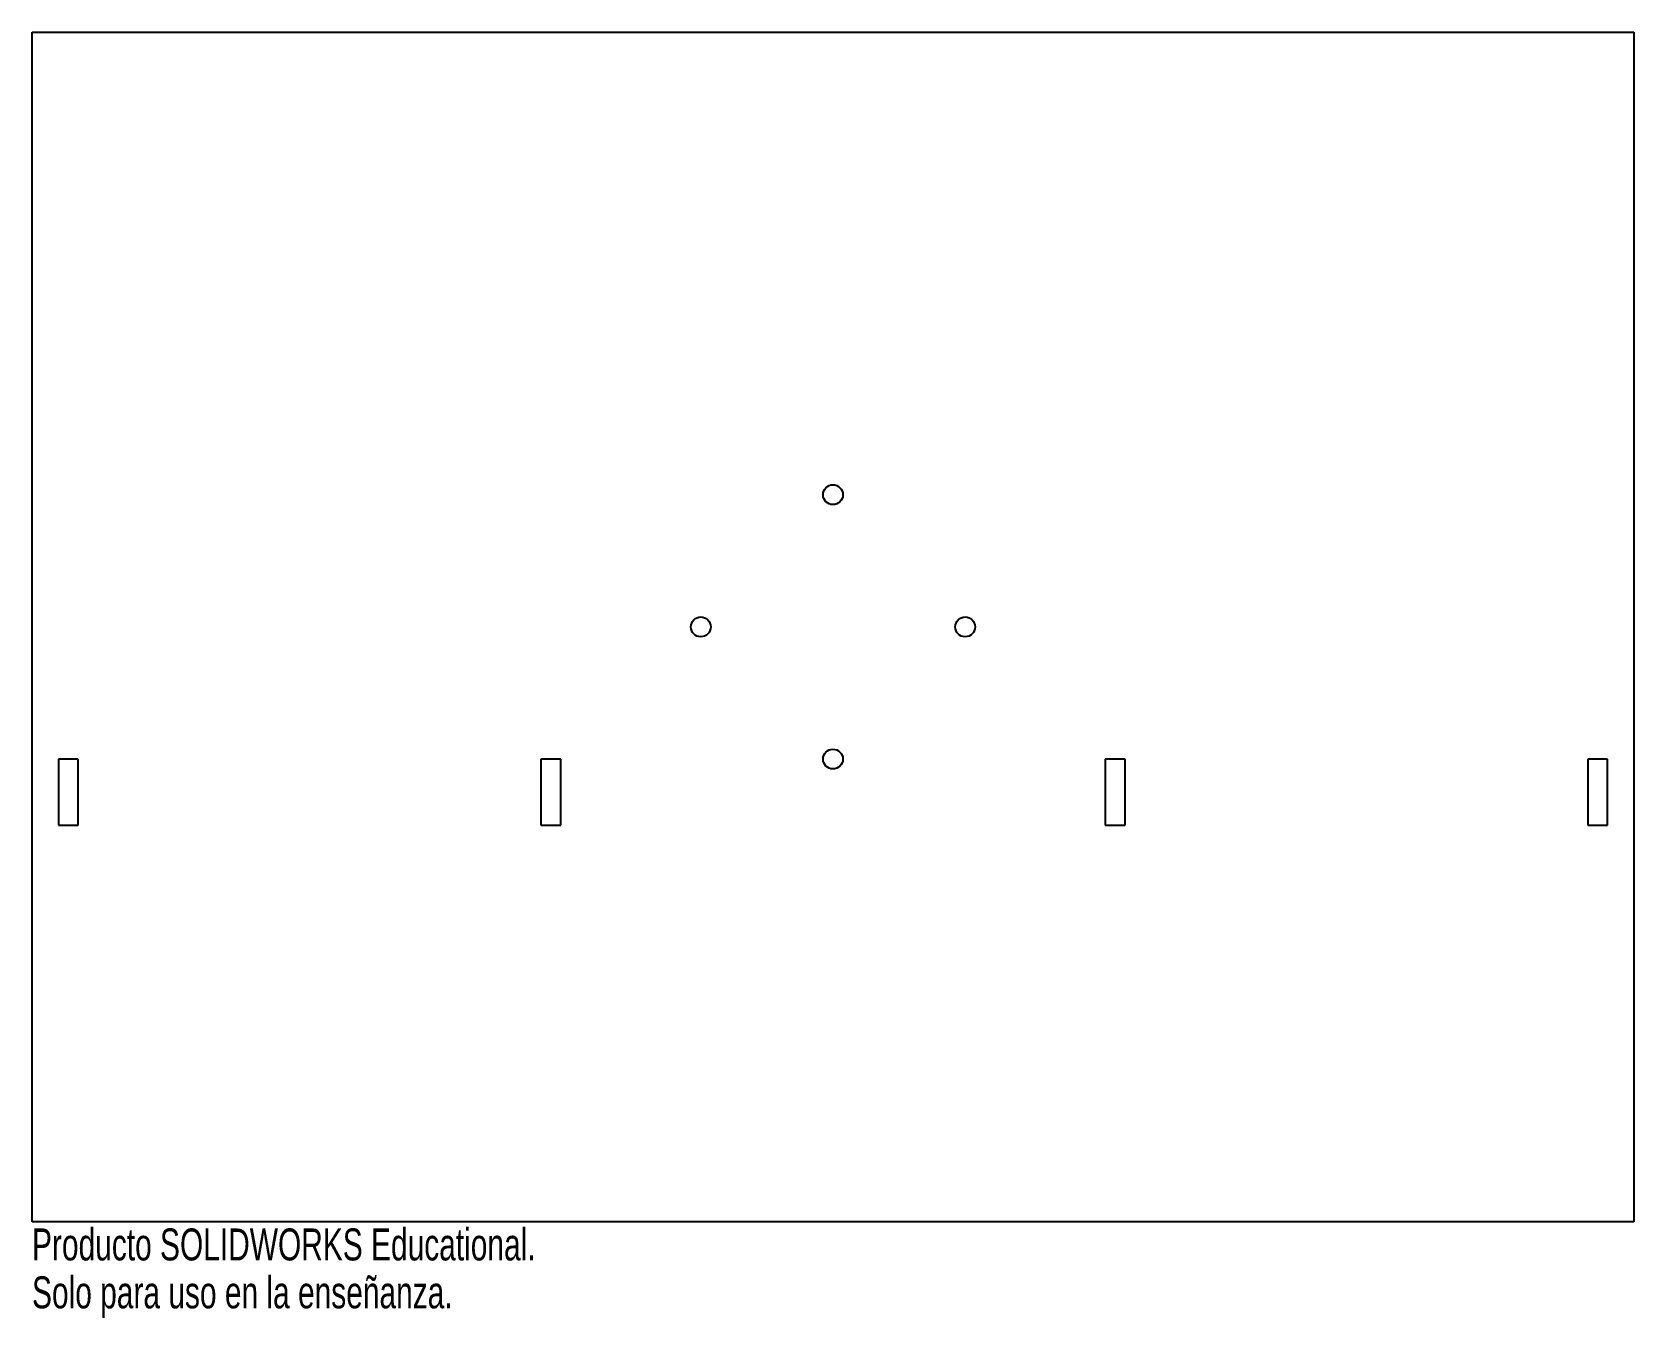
# Model space of a CAD drawing. Header units: millimetres. Extents: x -43 to 199, y -105 to 90.
import ezdxf

# ---------------------------------------------------------------- set-up
doc = ezdxf.new("R2010")
doc.units = ezdxf.units.MM
doc.styles.add('SLDTEXTSTYLE0', font='TXT', dxfattribs={"width": 0.7})

msp = doc.modelspace()

# ---------------------------------------------------------------- linework, layer by layer
at = {"color": 7, "linetype": 'Continuous', "lineweight": 25}
for p, q in [((-42.94, -90), (-42.94, 90)), ((-42.94, 90), (199.44, 90)), ((199.44, 90), (199.44, -90)), ((-35.94, -20), (-38.94, -20)), ((-38.94, -20), (-38.94, -30)), ((-35.94, -30), (-35.94, -20)), ((37.06, -20), (34.06, -20)), ((34.06, -20), (34.06, -30)), ((37.06, -30), (37.06, -20)), ((122.44, -20), (119.44, -20)), ((119.44, -20), (119.44, -30)), ((122.44, -30), (122.44, -20)), ((192.44, -20), (192.44, -30)), ((195.44, -20), (192.44, -20)), ((195.44, -30), (195.44, -20)), ((-38.94, -30), (-35.94, -30)), ((34.06, -30), (37.06, -30)), ((119.44, -30), (122.44, -30)), ((192.44, -30), (195.44, -30)), ((199.44, -90), (-42.94, -90))]:
    msp.add_line(p, q, dxfattribs=at)
for centre in [(78.25, 20), (58.25, 0), (98.25, 0), (78.25, -20)]:
    msp.add_circle(centre, 1.5, dxfattribs=at)

# ---------------------------------------------------------------- texts
at = {"color": 7, "linetype": 'Continuous', "char_height": 4.8336, "attachment_point": 1, "style": 'SLDTEXTSTYLE0'}
for s, insert in [('Producto SOLIDWORKS Educational.', (-42.94, -91.02)), ('Solo para uso en la enseñanza.', (-42.94, -98.27))]:
    msp.add_mtext(s, dxfattribs=dict(at, insert=insert))

doc.saveas('drawing.dxf')
